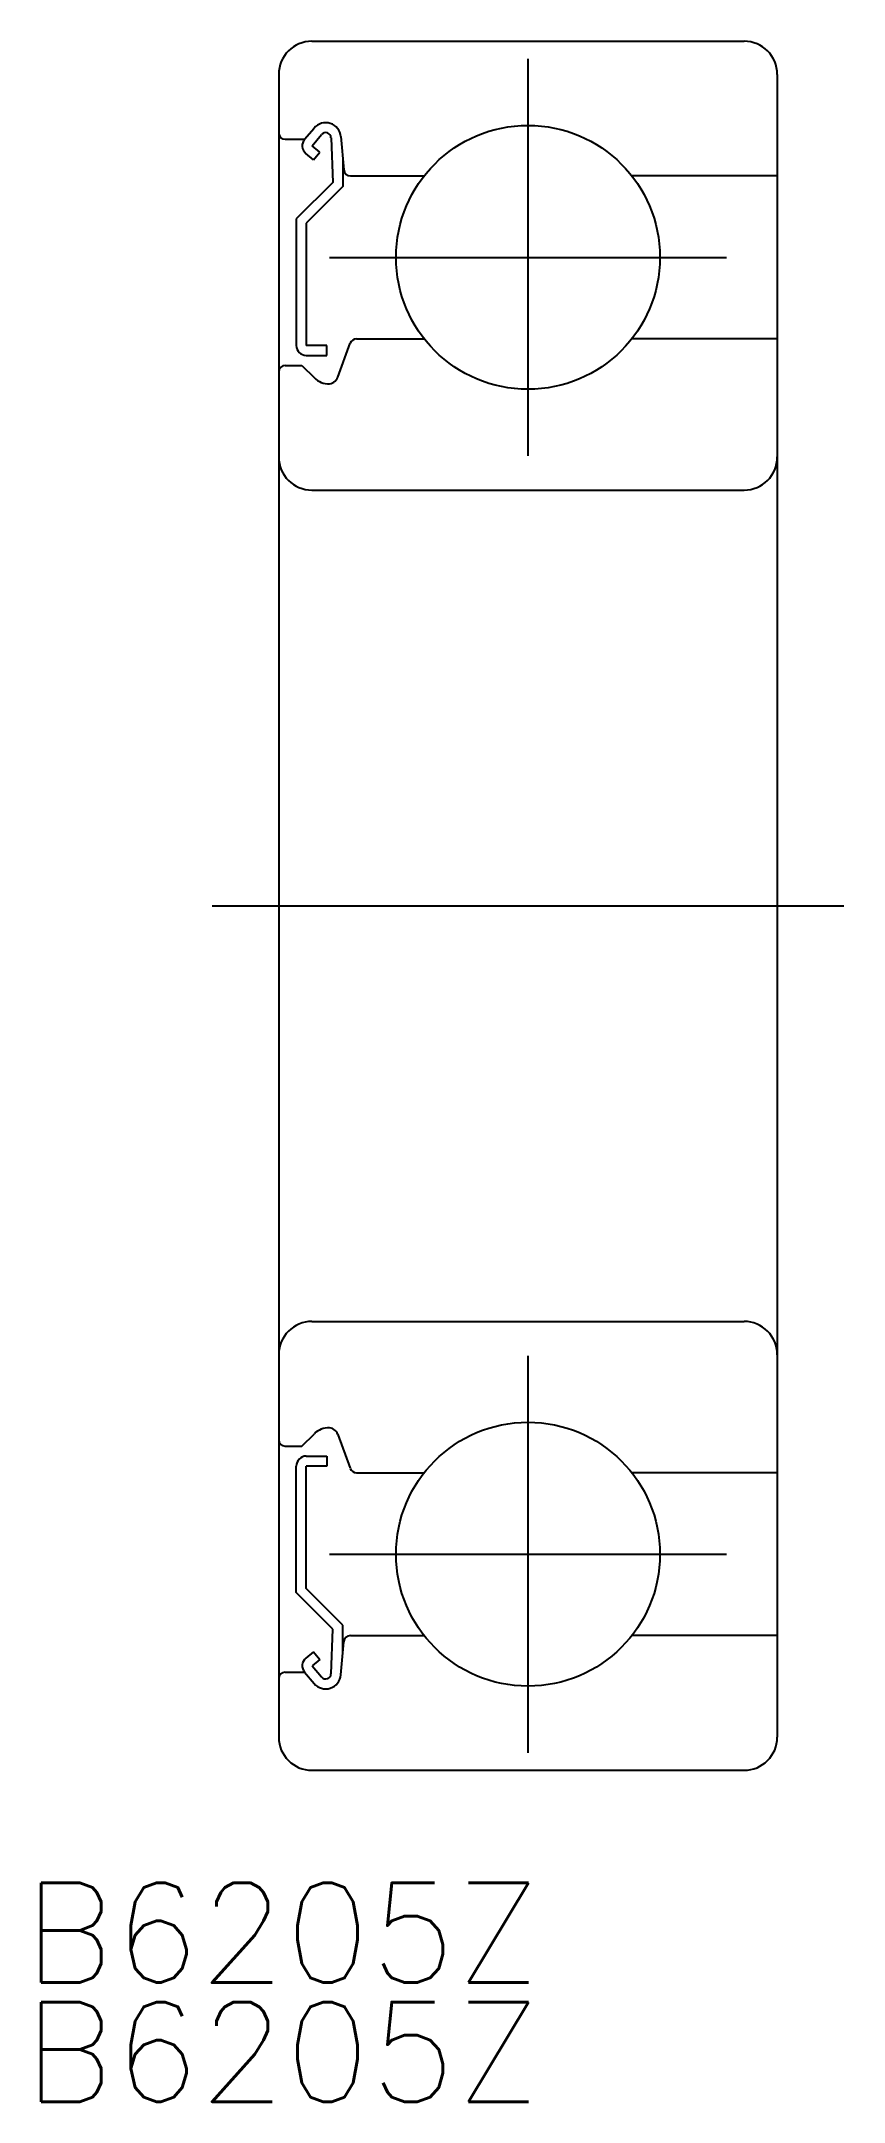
# Model space of a CAD drawing. Extents: x -14.6 to 9.5, y -36 to 26.
import ezdxf

# ---------------------------------------------------------------- set-up
doc = ezdxf.new("R2010")
doc.units = 0
doc.linetypes.add('CENTER', pattern=[50.8, 31.75, -6.35, 6.35, -6.35])
doc.layers.get('0').update_dxf_attribs({"linetype": 'CONTINUOUS'})
doc.layers.add('CENTER', color=1, linetype='CENTER')
doc.styles.get("Standard").update_dxf_attribs({"font": 'txt.shx', "height": 3, "bigfont": 'bigfont.shx'})

# ---------------------------------------------------------------- blocks, each defined once
blk = doc.blocks.new('*U2')
at = {"color": 7, "linetype": 'CONTINUOUS'}
blk.add_text('B6205Z', height=3, dxfattribs=at).set_placement((-15.158, -32.385))
blk = doc.blocks.new('*U3')
at = {"color": 7, "linetype": 'CONTINUOUS'}
blk.add_text('B6205Z', height=3, dxfattribs=at).set_placement((-15.158, -35.968))

msp = doc.modelspace()

# ---------------------------------------------------------------- linework, layer by layer
at = {"color": 7, "linetype": 'CONTINUOUS'}
for p, q in [((-6.5, 26), (6.5, 26)), ((-7.5, 25), (-7.5, -25)), ((7.5, 25), (7.5, -25)), ((-7.3, 23.05), (-6.72, 23.05)), ((-6.72, 23.05), (-6.437, 23.386)), ((-6.49, 22.857), (-6.208, 23.193)), ((-5.926, 23.097), (-5.87, 21.754)), ((-5.627, 23.13), (-5.54, 22.133)), ((-6.454, 22.434), (-6.684, 22.627)), ((-6.261, 22.664), (-6.49, 22.857)), ((-6.454, 22.434), (-6.261, 22.664)), ((-5.57, 22.477), (-5.57, 21.63)), ((-5.87, 21.754), (-6.97, 20.654)), ((-5.341, 21.95), (-3.122, 21.95)), ((7.5, 21.95), (3.122, 21.95)), ((-5.57, 21.63), (-6.67, 20.53)), ((-6.97, 20.654), (-6.97, 16.85)), ((-6.67, 20.53), (-6.67, 16.85)), ((-6.05, 16.85), (-6.67, 16.85)), ((-6.05, 16.55), (-6.05, 16.85)), ((-5.718, 15.897), (-5.347, 16.918)), ((-5.159, 17.05), (-3.122, 17.05)), ((7.5, 17.05), (3.122, 17.05)), ((-7.3, 16.25), (-6.8, 16.25)), ((-6.8, 16.25), (-6.426, 15.876)), ((-6.67, 16.55), (-6.05, 16.55)), ((-6.5, 12.5), (6.5, 12.5)), ((-6.5, -12.5), (6.5, -12.5)), ((-6.8, -16.25), (-6.426, -15.876)), ((-5.718, -15.897), (-5.347, -16.918)), ((-7.3, -16.25), (-6.8, -16.25)), ((-6.67, -16.55), (-6.05, -16.55)), ((-6.05, -16.55), (-6.05, -16.85)), ((-6.97, -20.654), (-6.97, -16.85)), ((-6.67, -20.53), (-6.67, -16.85)), ((-6.05, -16.85), (-6.67, -16.85)), ((-5.159, -17.05), (-3.122, -17.05)), ((7.5, -17.05), (3.122, -17.05)), ((-5.87, -21.754), (-6.97, -20.654)), ((-5.57, -21.63), (-6.67, -20.53)), ((-5.57, -22.477), (-5.57, -21.63)), ((-5.926, -23.097), (-5.87, -21.754)), ((-5.627, -23.13), (-5.54, -22.133)), ((-5.341, -21.95), (-3.122, -21.95)), ((7.5, -21.95), (3.122, -21.95)), ((-6.454, -22.434), (-6.684, -22.627)), ((-6.261, -22.664), (-6.49, -22.857)), ((-6.49, -22.857), (-6.208, -23.193)), ((-6.454, -22.434), (-6.261, -22.664)), ((-7.3, -23.05), (-6.72, -23.05)), ((-6.72, -23.05), (-6.437, -23.386)), ((-6.5, -26), (6.5, -26)), ((-2.95, -26), (-2.95, -26)), ((0, -26), (0, -26))]:
    msp.add_line(p, q, dxfattribs=at)
for centre in [(0, 19.5), (0, -19.5)]:
    msp.add_circle(centre, 3.969, dxfattribs=at)
for centre, radius, start, end in [((-6.5, 25), 1, 90, 180), ((6.5, 25), 1, 0, 90), ((-6.085, 23.09), 0.46, 4.9869, 139.91047), ((-7.3, 23.25), 0.2, 180, 270), ((-6.491, 22.856), 0.3, 139.91047, 229.9992), ((-6.086, 23.09), 0.16, 2.37537, 139.99458), ((-5.341, 22.15), 0.2, 184.9869, 270), ((-6.67, 16.85), 0.3, 180, 270), ((-5.159, 16.85), 0.2, 90, 160.03041), ((-7.3, 16.05), 0.2, 90, 180), ((-6.002, 16.3), 0.6, 225.0023, 272.82789), ((-6, 16), 0.3, 265.49139, 340.03041), ((-6.5, 13.5), 1, 180, 270), ((6.5, 13.5), 1, 270, 0), ((-6.5, -13.5), 1, 90, 180), ((6.5, -13.5), 1, 0, 90), ((-7.3, -16.05), 0.2, 180, 270), ((-6.002, -16.3), 0.6, 87.17211, 134.9977), ((-6, -16), 0.3, 19.96959, 94.50861), ((-6.67, -16.85), 0.3, 90, 180), ((-5.159, -16.85), 0.2, 199.96959, 270), ((-5.341, -22.15), 0.2, 90, 175.0131), ((-6.491, -22.856), 0.3, 130.0008, 220.08953), ((-7.3, -23.25), 0.2, 90, 180), ((-6.085, -23.09), 0.46, 220.08953, 355.0131), ((-6.086, -23.09), 0.16, 220.00542, 357.62463), ((-6.5, -25), 1, 180, 270), ((6.5, -25), 1, 270, 0)]:
    msp.add_arc(centre, radius, start, end, dxfattribs=at)
at = {"layer": 'CENTER', "color": 1, "linetype": 'CENTER'}
for p, q in [((0, 25.469), (0, 13.531)), ((-5.969, 19.5), (5.969, 19.5)), ((-9.5, 0), (9.5, 0)), ((0, -13.531), (0, -25.469)), ((-5.969, -19.5), (5.969, -19.5))]:
    msp.add_line(p, q, dxfattribs=at)

# ---------------------------------------------------------------- block references
at = {"color": 7, "linetype": 'CONTINUOUS'}
for name in ['*U2', '*U3']:
    msp.add_blockref(name, (0, 0), dxfattribs=at)

doc.saveas('drawing.dxf')
